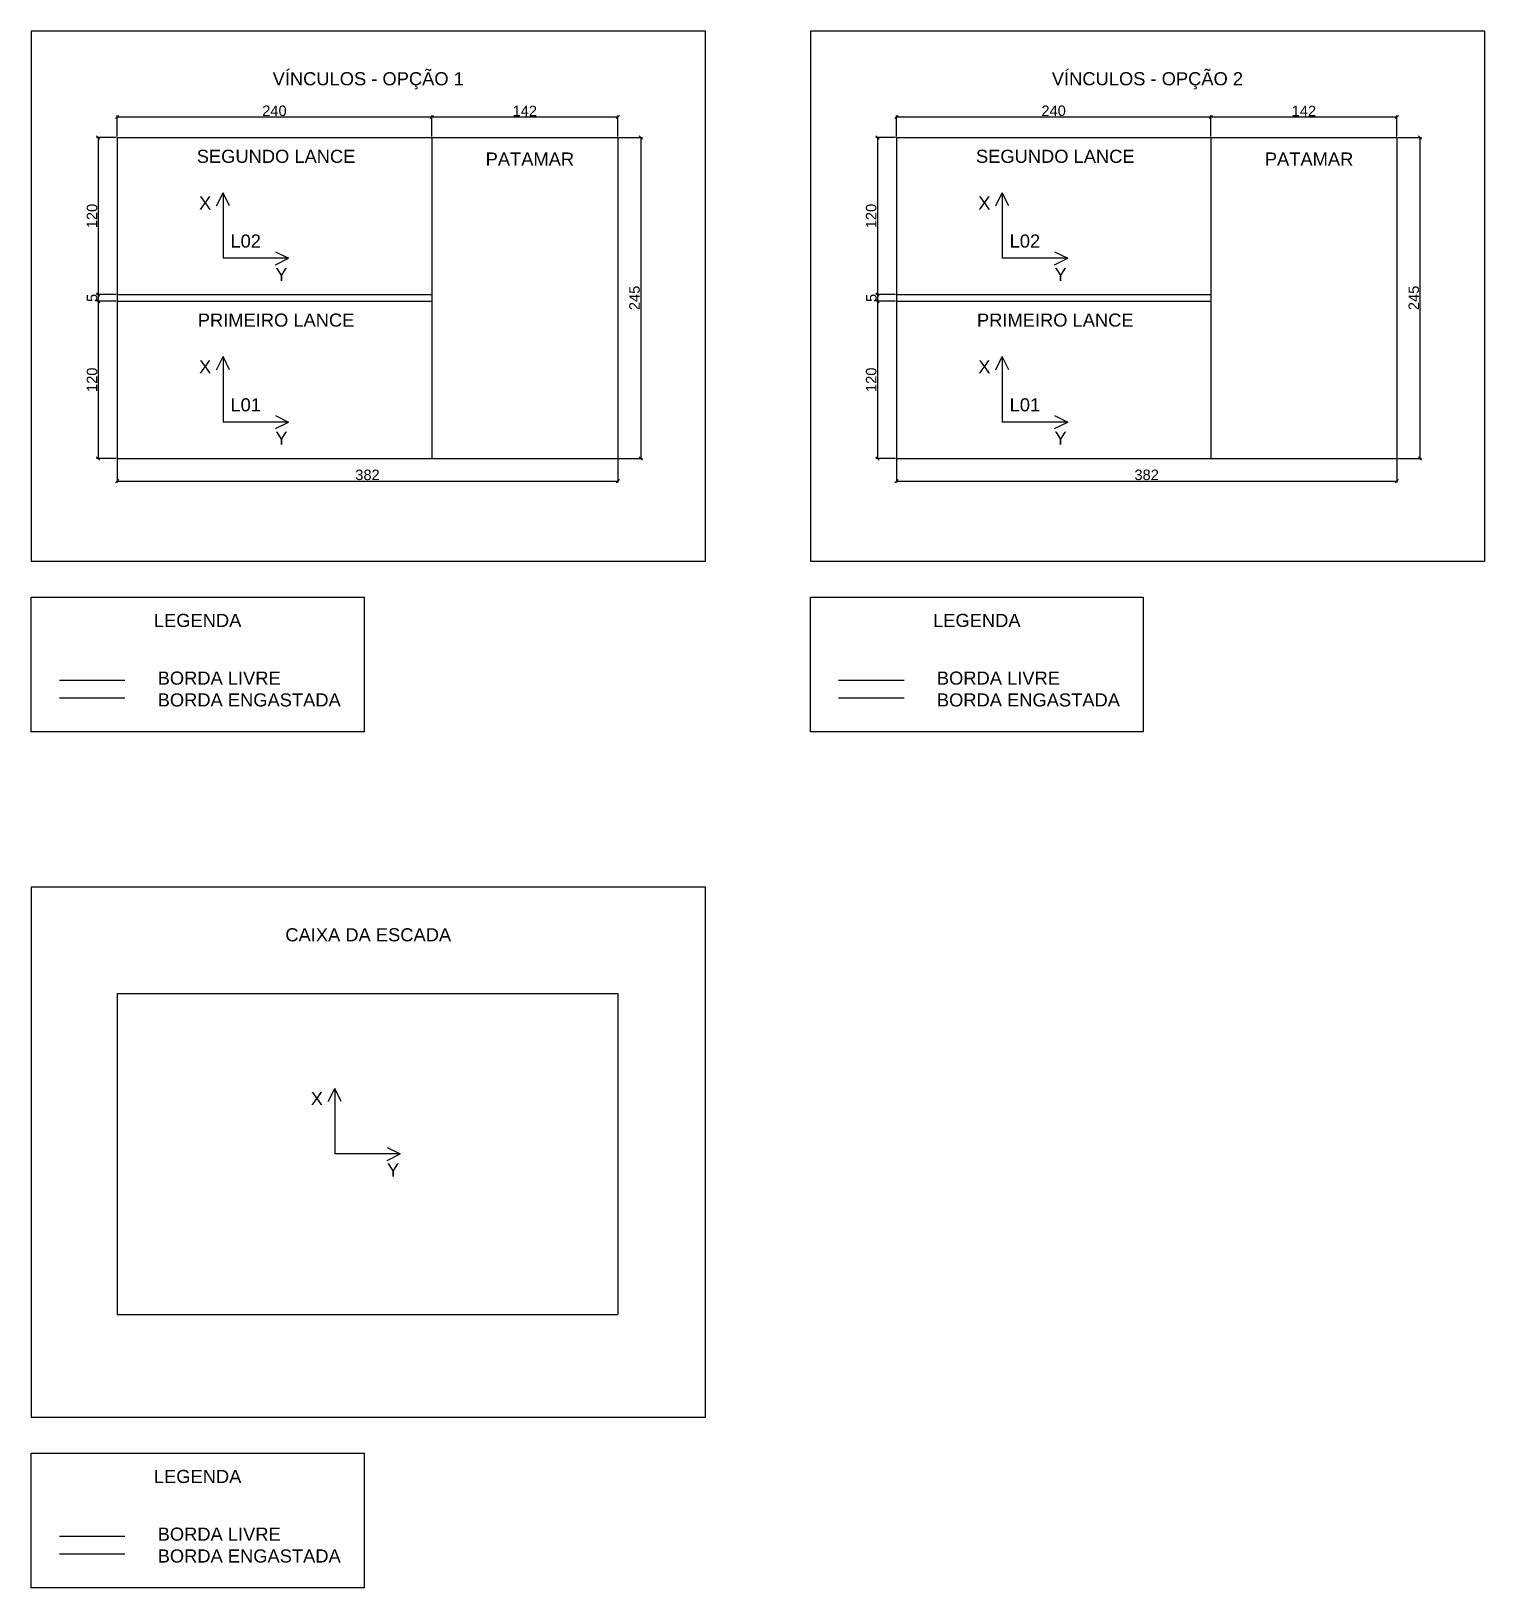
# Model space of a CAD drawing. Header units: millimetres. Extents: x 1050 to 3671, y 607 to 2550.
# Drawn here: x 2562 to 3671, y 1362 to 2550 of the extents above; entities that cross this region are included whole.
import ezdxf

# ---------------------------------------------------------------- set-up
doc = ezdxf.new("R2010")
doc.units = ezdxf.units.MM
doc.styles.get("Standard").update_dxf_attribs({"font": 'arial.ttf'})
doc.dimstyles.new('ISO-25', dxfattribs={"dimtxt": 8, "dimasz": 2.5, "dimexe": 1.25, "dimexo": 0.625, "dimtad": 1, "dimtxsty": 'Standard', "dimblk": 'OBLIQUE', "dimcen": 2.5, "dimclrd": 3, "dimclre": 3, "dimclrt": 256, "dimadec": 0, "dimazin": 0, "dimtfac": 1, "dimtmove": 0, "dimatfit": 3, "dimfxl": 1, "dimtfillclr": 2, "dimarcsym": 0})

# ---------------------------------------------------------------- blocks, each defined once
blk = doc.blocks.new('_Oblique')
at = {"color": 0, "linetype": 'ByBlock', "lineweight": -2}
blk.add_line((-0.5, -0.5), (0.5, 0.5), dxfattribs=at)
blk = doc.blocks.new('*D53')
at = {"color": 3, "lineweight": -2, "transparency": 16777216}
for p, q in [((2627.7, 2469.2), (2627.7, 2485.4)), ((2627.7, 2484.2), (2867.7, 2484.2)), ((2867.7, 2469.2), (2867.7, 2485.4))]:
    blk.add_line(p, q, dxfattribs=at)
at = {"layer": 'Defpoints', "color": 0, "transparency": 16777216}
for p in [(2867.7, 2484.2), (2627.7, 2468.6), (2867.7, 2468.6)]:
    blk.add_point(p, dxfattribs=at)
at = {"color": 3, "lineweight": -2, "transparency": 16777216, "xscale": 2.5, "yscale": 2.5, "zscale": 2.5, "rotation": 180}
blk.add_blockref('_Oblique', (2627.7, 2484.2), dxfattribs=at)
at = {"color": 3, "lineweight": -2, "transparency": 16777216, "xscale": 2.5, "yscale": 2.5, "zscale": 2.5}
blk.add_blockref('_Oblique', (2867.7, 2484.2), dxfattribs=at)
at = {"transparency": 16777216, "insert": (2747.7, 2488.9), "char_height": 8, "attachment_point": 5}
blk.add_mtext('240', dxfattribs=at)
blk = doc.blocks.new('*D54')
at = {"color": 3, "lineweight": -2, "transparency": 16777216}
for p, q in [((2867.7, 2469.2), (2867.7, 2485.4)), ((2867.7, 2484.2), (3009.7, 2484.2)), ((3009.7, 2469.2), (3009.7, 2485.4))]:
    blk.add_line(p, q, dxfattribs=at)
at = {"layer": 'Defpoints', "color": 0, "transparency": 16777216}
for p in [(3009.7, 2484.2), (2867.7, 2468.6), (3009.7, 2468.6)]:
    blk.add_point(p, dxfattribs=at)
at = {"color": 3, "lineweight": -2, "transparency": 16777216, "xscale": 2.5, "yscale": 2.5, "zscale": 2.5, "rotation": 180}
blk.add_blockref('_Oblique', (2867.7, 2484.2), dxfattribs=at)
at = {"color": 3, "lineweight": -2, "transparency": 16777216, "xscale": 2.5, "yscale": 2.5, "zscale": 2.5}
blk.add_blockref('_Oblique', (3009.7, 2484.2), dxfattribs=at)
at = {"transparency": 16777216, "insert": (2938.7, 2488.8), "char_height": 8, "attachment_point": 5}
blk.add_mtext('142', dxfattribs=at)
blk = doc.blocks.new('*D55')
at = {"color": 3, "lineweight": -2, "transparency": 16777216}
for p, q in [((3010.3, 2468.6), (3028.5, 2468.6)), ((3027.2, 2468.6), (3027.2, 2223.6)), ((3010.3, 2223.6), (3028.5, 2223.6))]:
    blk.add_line(p, q, dxfattribs=at)
at = {"layer": 'Defpoints', "color": 0, "transparency": 16777216}
for p in [(3009.7, 2468.6), (3009.7, 2223.6), (3027.2, 2223.6)]:
    blk.add_point(p, dxfattribs=at)
at = {"color": 3, "lineweight": -2, "transparency": 16777216, "xscale": 2.5, "yscale": 2.5, "zscale": 2.5}
for p, rotation in [((3027.2, 2468.6), 90), ((3027.2, 2223.6), 270)]:
    blk.add_blockref('_Oblique', p, dxfattribs=dict(at, rotation=rotation))
at = {"transparency": 16777216, "insert": (3022.5, 2346.1), "char_height": 8, "attachment_point": 5, "rotation": 90}
blk.add_mtext('245', dxfattribs=at)
blk = doc.blocks.new('*D56')
at = {"color": 3, "lineweight": -2, "transparency": 16777216}
for p, q in [((2627, 2468.6), (2611.9, 2468.6)), ((2613.2, 2468.6), (2613.2, 2348.6)), ((2627, 2348.6), (2611.9, 2348.6))]:
    blk.add_line(p, q, dxfattribs=at)
at = {"layer": 'Defpoints', "color": 0, "transparency": 16777216}
for p in [(2627.7, 2468.6), (2613.2, 2348.6), (2627.7, 2348.6)]:
    blk.add_point(p, dxfattribs=at)
at = {"color": 3, "lineweight": -2, "transparency": 16777216, "xscale": 2.5, "yscale": 2.5, "zscale": 2.5}
for p, rotation in [((2613.2, 2468.6), 90), ((2613.2, 2348.6), 270)]:
    blk.add_blockref('_Oblique', p, dxfattribs=dict(at, rotation=rotation))
at = {"transparency": 16777216, "insert": (2608.5, 2408.6), "char_height": 8, "attachment_point": 5, "rotation": 90}
blk.add_mtext('120', dxfattribs=at)
blk = doc.blocks.new('*D57')
at = {"color": 3, "lineweight": -2, "transparency": 16777216}
for p, q in [((2627, 2348.6), (2611.9, 2348.6)), ((2627, 2343.6), (2611.9, 2343.6)), ((2613.2, 2348.6), (2613.2, 2343.6))]:
    blk.add_line(p, q, dxfattribs=at)
at = {"layer": 'Defpoints', "color": 0, "transparency": 16777216}
for p in [(2613.2, 2343.6), (2627.7, 2348.6), (2627.7, 2343.6)]:
    blk.add_point(p, dxfattribs=at)
at = {"color": 3, "lineweight": -2, "transparency": 16777216, "xscale": 2.5, "yscale": 2.5, "zscale": 2.5}
for p, rotation in [((2613.2, 2348.6), 90), ((2613.2, 2343.6), 270)]:
    blk.add_blockref('_Oblique', p, dxfattribs=dict(at, rotation=rotation))
at = {"transparency": 16777216, "insert": (2608.5, 2346.1), "char_height": 8, "attachment_point": 5, "rotation": 90}
blk.add_mtext('5', dxfattribs=at)
blk = doc.blocks.new('*D58')
at = {"color": 3, "lineweight": -2, "transparency": 16777216}
for p, q in [((2627, 2343.6), (2611.9, 2343.6)), ((2613.2, 2343.6), (2613.2, 2223.6)), ((2627, 2223.6), (2611.9, 2223.6))]:
    blk.add_line(p, q, dxfattribs=at)
at = {"layer": 'Defpoints', "color": 0, "transparency": 16777216}
for p in [(2627.7, 2343.6), (2613.2, 2223.6), (2627.7, 2223.6)]:
    blk.add_point(p, dxfattribs=at)
at = {"color": 3, "lineweight": -2, "transparency": 16777216, "xscale": 2.5, "yscale": 2.5, "zscale": 2.5}
for p, rotation in [((2613.2, 2343.6), 90), ((2613.2, 2223.6), 270)]:
    blk.add_blockref('_Oblique', p, dxfattribs=dict(at, rotation=rotation))
at = {"transparency": 16777216, "insert": (2608.5, 2283.6), "char_height": 8, "attachment_point": 5, "rotation": 90}
blk.add_mtext('120', dxfattribs=at)
blk = doc.blocks.new('*D64')
at = {"color": 3, "lineweight": -2, "transparency": 16777216}
for p, q in [((3222.3, 2469.2), (3222.3, 2485.4)), ((3222.3, 2484.2), (3462.3, 2484.2)), ((3462.3, 2469.2), (3462.3, 2485.4))]:
    blk.add_line(p, q, dxfattribs=at)
at = {"layer": 'Defpoints', "color": 0, "transparency": 16777216}
for p in [(3462.3, 2484.2), (3222.3, 2468.6), (3462.3, 2468.6)]:
    blk.add_point(p, dxfattribs=at)
at = {"color": 3, "lineweight": -2, "transparency": 16777216, "xscale": 2.5, "yscale": 2.5, "zscale": 2.5, "rotation": 180}
blk.add_blockref('_Oblique', (3222.3, 2484.2), dxfattribs=at)
at = {"color": 3, "lineweight": -2, "transparency": 16777216, "xscale": 2.5, "yscale": 2.5, "zscale": 2.5}
blk.add_blockref('_Oblique', (3462.3, 2484.2), dxfattribs=at)
at = {"transparency": 16777216, "insert": (3342.3, 2488.9), "char_height": 8, "attachment_point": 5}
blk.add_mtext('240', dxfattribs=at)
blk = doc.blocks.new('*D59')
at = {"color": 3, "lineweight": -2, "transparency": 16777216}
for p, q in [((3462.3, 2469.2), (3462.3, 2485.4)), ((3462.3, 2484.2), (3604.3, 2484.2)), ((3604.3, 2469.2), (3604.3, 2485.4))]:
    blk.add_line(p, q, dxfattribs=at)
at = {"layer": 'Defpoints', "color": 0, "transparency": 16777216}
for p in [(3604.3, 2484.2), (3462.3, 2468.6), (3604.3, 2468.6)]:
    blk.add_point(p, dxfattribs=at)
at = {"color": 3, "lineweight": -2, "transparency": 16777216, "xscale": 2.5, "yscale": 2.5, "zscale": 2.5, "rotation": 180}
blk.add_blockref('_Oblique', (3462.3, 2484.2), dxfattribs=at)
at = {"color": 3, "lineweight": -2, "transparency": 16777216, "xscale": 2.5, "yscale": 2.5, "zscale": 2.5}
blk.add_blockref('_Oblique', (3604.3, 2484.2), dxfattribs=at)
at = {"transparency": 16777216, "insert": (3533.3, 2488.8), "char_height": 8, "attachment_point": 5}
blk.add_mtext('142', dxfattribs=at)
blk = doc.blocks.new('*D60')
at = {"color": 3, "lineweight": -2, "transparency": 16777216}
for p, q in [((3605, 2468.6), (3623.1, 2468.6)), ((3621.9, 2468.6), (3621.9, 2223.6)), ((3605, 2223.6), (3623.1, 2223.6))]:
    blk.add_line(p, q, dxfattribs=at)
at = {"layer": 'Defpoints', "color": 0, "transparency": 16777216}
for p in [(3604.3, 2468.6), (3604.3, 2223.6), (3621.9, 2223.6)]:
    blk.add_point(p, dxfattribs=at)
at = {"color": 3, "lineweight": -2, "transparency": 16777216, "xscale": 2.5, "yscale": 2.5, "zscale": 2.5}
for p, rotation in [((3621.9, 2468.6), 90), ((3621.9, 2223.6), 270)]:
    blk.add_blockref('_Oblique', p, dxfattribs=dict(at, rotation=rotation))
at = {"transparency": 16777216, "insert": (3617.2, 2346.1), "char_height": 8, "attachment_point": 5, "rotation": 90}
blk.add_mtext('245', dxfattribs=at)
blk = doc.blocks.new('*D61')
at = {"color": 3, "lineweight": -2, "transparency": 16777216}
for p, q in [((3221.7, 2468.6), (3206.6, 2468.6)), ((3207.9, 2468.6), (3207.9, 2348.6)), ((3221.7, 2348.6), (3206.6, 2348.6))]:
    blk.add_line(p, q, dxfattribs=at)
at = {"layer": 'Defpoints', "color": 0, "transparency": 16777216}
for p in [(3222.3, 2468.6), (3207.9, 2348.6), (3222.3, 2348.6)]:
    blk.add_point(p, dxfattribs=at)
at = {"color": 3, "lineweight": -2, "transparency": 16777216, "xscale": 2.5, "yscale": 2.5, "zscale": 2.5}
for p, rotation in [((3207.9, 2468.6), 90), ((3207.9, 2348.6), 270)]:
    blk.add_blockref('_Oblique', p, dxfattribs=dict(at, rotation=rotation))
at = {"transparency": 16777216, "insert": (3203.1, 2408.6), "char_height": 8, "attachment_point": 5, "rotation": 90}
blk.add_mtext('120', dxfattribs=at)
blk = doc.blocks.new('*D62')
at = {"color": 3, "lineweight": -2, "transparency": 16777216}
for p, q in [((3221.7, 2348.6), (3206.6, 2348.6)), ((3221.7, 2343.6), (3206.6, 2343.6)), ((3207.9, 2348.6), (3207.9, 2343.6))]:
    blk.add_line(p, q, dxfattribs=at)
at = {"layer": 'Defpoints', "color": 0, "transparency": 16777216}
for p in [(3207.9, 2343.6), (3222.3, 2348.6), (3222.3, 2343.6)]:
    blk.add_point(p, dxfattribs=at)
at = {"color": 3, "lineweight": -2, "transparency": 16777216, "xscale": 2.5, "yscale": 2.5, "zscale": 2.5}
for p, rotation in [((3207.9, 2348.6), 90), ((3207.9, 2343.6), 270)]:
    blk.add_blockref('_Oblique', p, dxfattribs=dict(at, rotation=rotation))
at = {"transparency": 16777216, "insert": (3203.2, 2346.1), "char_height": 8, "attachment_point": 5, "rotation": 90}
blk.add_mtext('5', dxfattribs=at)
blk = doc.blocks.new('*D63')
at = {"color": 3, "lineweight": -2, "transparency": 16777216}
for p, q in [((3221.7, 2343.6), (3206.6, 2343.6)), ((3207.9, 2343.6), (3207.9, 2223.6)), ((3221.7, 2223.6), (3206.6, 2223.6))]:
    blk.add_line(p, q, dxfattribs=at)
at = {"layer": 'Defpoints', "color": 0, "transparency": 16777216}
for p in [(3222.3, 2343.6), (3207.9, 2223.6), (3222.3, 2223.6)]:
    blk.add_point(p, dxfattribs=at)
at = {"color": 3, "lineweight": -2, "transparency": 16777216, "xscale": 2.5, "yscale": 2.5, "zscale": 2.5}
for p, rotation in [((3207.9, 2343.6), 90), ((3207.9, 2223.6), 270)]:
    blk.add_blockref('_Oblique', p, dxfattribs=dict(at, rotation=rotation))
at = {"transparency": 16777216, "insert": (3203.1, 2283.6), "char_height": 8, "attachment_point": 5, "rotation": 90}
blk.add_mtext('120', dxfattribs=at)
blk = doc.blocks.new('*D78')
at = {"color": 3, "lineweight": -2, "transparency": 16777216}
for p, q in [((3222.3, 2223), (3222.3, 2205.1)), ((3604.3, 2223), (3604.3, 2205.1)), ((3222.3, 2206.3), (3604.3, 2206.3))]:
    blk.add_line(p, q, dxfattribs=at)
at = {"layer": 'Defpoints', "color": 0, "transparency": 16777216}
for p in [(3222.3, 2223.6), (3604.3, 2223.6), (3604.3, 2206.3)]:
    blk.add_point(p, dxfattribs=at)
at = {"color": 3, "lineweight": -2, "transparency": 16777216, "xscale": 2.5, "yscale": 2.5, "zscale": 2.5, "rotation": 180}
blk.add_blockref('_Oblique', (3222.3, 2206.3), dxfattribs=at)
at = {"color": 3, "lineweight": -2, "transparency": 16777216, "xscale": 2.5, "yscale": 2.5, "zscale": 2.5}
blk.add_blockref('_Oblique', (3604.3, 2206.3), dxfattribs=at)
at = {"transparency": 16777216, "insert": (3413.3, 2211), "char_height": 8, "attachment_point": 5}
blk.add_mtext('382', dxfattribs=at)
blk = doc.blocks.new('*D79')
at = {"color": 3, "lineweight": -2, "transparency": 16777216}
for p, q in [((2627.7, 2223), (2627.7, 2205.1)), ((3009.7, 2223), (3009.7, 2205.1)), ((2627.7, 2206.3), (3009.7, 2206.3))]:
    blk.add_line(p, q, dxfattribs=at)
at = {"layer": 'Defpoints', "color": 0, "transparency": 16777216}
for p in [(2627.7, 2223.6), (3009.7, 2223.6), (3009.7, 2206.3)]:
    blk.add_point(p, dxfattribs=at)
at = {"color": 3, "lineweight": -2, "transparency": 16777216, "xscale": 2.5, "yscale": 2.5, "zscale": 2.5, "rotation": 180}
blk.add_blockref('_Oblique', (2627.7, 2206.3), dxfattribs=at)
at = {"color": 3, "lineweight": -2, "transparency": 16777216, "xscale": 2.5, "yscale": 2.5, "zscale": 2.5}
blk.add_blockref('_Oblique', (3009.7, 2206.3), dxfattribs=at)
at = {"transparency": 16777216, "insert": (2818.7, 2211), "char_height": 8, "attachment_point": 5}
blk.add_mtext('382', dxfattribs=at)

msp = doc.modelspace()

# ---------------------------------------------------------------- linework, layer by layer
for p, q in [((3076.746, 2549.723), (2561.992, 2549.723)), ((2561.992, 2549.723), (2561.992, 2145.179)), ((3076.746, 2145.179), (3076.746, 2549.723)), ((3671.405, 2549.723), (3156.651, 2549.723)), ((3156.651, 2549.723), (3156.651, 2145.179)), ((3671.405, 2145.179), (3671.405, 2549.723)), ((2627.67, 2468.609), (2867.67, 2468.609)), ((2627.67, 2468.609), (2627.67, 2223.609)), ((2867.67, 2468.609), (3009.67, 2468.609)), ((2867.67, 2468.609), (2867.67, 2223.609)), ((3009.67, 2468.609), (3009.67, 2223.609)), ((3222.329, 2468.609), (3462.329, 2468.609)), ((3222.329, 2468.609), (3222.329, 2223.609)), ((3462.329, 2468.609), (3604.329, 2468.609)), ((3462.329, 2468.609), (3462.329, 2223.609)), ((3604.329, 2468.609), (3604.329, 2223.609)), ((2703.431, 2416.311), (2708.431, 2426.311)), ((2708.431, 2426.311), (2708.431, 2376.311)), ((2713.431, 2416.311), (2708.431, 2426.311)), ((3298.09, 2416.311), (3303.09, 2426.311)), ((3303.09, 2426.311), (3303.09, 2376.311)), ((3308.09, 2416.311), (3303.09, 2426.311)), ((2748.431, 2381.311), (2758.431, 2376.311)), ((3343.09, 2381.311), (3353.09, 2376.311)), ((2758.431, 2376.311), (2708.431, 2376.311)), ((2748.431, 2371.311), (2758.431, 2376.311)), ((3353.09, 2376.311), (3303.09, 2376.311)), ((3343.09, 2371.311), (3353.09, 2376.311)), ((2627.67, 2348.609), (2867.67, 2348.609)), ((2627.67, 2343.609), (2867.67, 2343.609)), ((3222.329, 2348.609), (3462.329, 2348.609)), ((3222.329, 2343.609), (3462.329, 2343.609)), ((2703.431, 2291.311), (2708.431, 2301.311)), ((2708.431, 2301.311), (2708.431, 2251.311)), ((2713.431, 2291.311), (2708.431, 2301.311)), ((3298.09, 2291.311), (3303.09, 2301.311)), ((3303.09, 2301.311), (3303.09, 2251.311)), ((3308.09, 2291.311), (3303.09, 2301.311)), ((2758.431, 2251.311), (2708.431, 2251.311)), ((2748.431, 2256.311), (2758.431, 2251.311)), ((2748.431, 2246.311), (2758.431, 2251.311)), ((3353.09, 2251.311), (3303.09, 2251.311)), ((3343.09, 2256.311), (3353.09, 2251.311)), ((3343.09, 2246.311), (3353.09, 2251.311)), ((2627.67, 2223.609), (3009.67, 2223.609)), ((3222.329, 2223.609), (3604.329, 2223.609)), ((2561.992, 2145.179), (3076.746, 2145.179)), ((3156.651, 2145.179), (3671.405, 2145.179)), ((2633.553, 2054.116), (2583.553, 2054.116)), ((3228.212, 2054.116), (3178.212, 2054.116)), ((2633.553, 2040.52), (2583.553, 2040.52)), ((3228.212, 2040.52), (3178.212, 2040.52)), ((3076.746, 1896.327), (2561.992, 1896.327)), ((2561.992, 1896.327), (2561.992, 1491.784)), ((3076.746, 1491.784), (3076.746, 1896.327)), ((2627.67, 1815.213), (2867.67, 1815.213)), ((2627.67, 1815.213), (2627.67, 1570.213)), ((2867.67, 1815.213), (3009.67, 1815.213)), ((3009.67, 1815.213), (3009.67, 1570.213)), ((2788.67, 1732.713), (2793.67, 1742.713)), ((2793.67, 1742.713), (2793.67, 1692.713)), ((2798.67, 1732.713), (2793.67, 1742.713)), ((2843.67, 1692.713), (2793.67, 1692.713)), ((2833.67, 1697.713), (2843.67, 1692.713)), ((2833.67, 1687.713), (2843.67, 1692.713)), ((2627.67, 1570.213), (3009.67, 1570.213)), ((2561.992, 1491.784), (3076.746, 1491.784)), ((2633.553, 1400.72), (2583.553, 1400.72)), ((2633.553, 1387.124), (2583.553, 1387.124))]:
    msp.add_line(p, q)
for points in [[(2561.992, 2117.773), (2816.097, 2117.773), (2816.097, 2014.904), (2561.992, 2014.904)], [(3156.651, 2117.773), (3410.757, 2117.773), (3410.757, 2014.904), (3156.651, 2014.904)], [(2561.992, 1464.378), (2816.097, 1464.378), (2816.097, 1361.509), (2561.992, 1361.509)]]:
    msp.add_lwpolyline(points, close=True)

# ---------------------------------------------------------------- texts
at = {"char_height": 10, "attachment_point": 1}
for s, width, heights, insert in [('\\pxqc;VÍNCULOS - OPÇÃO 1', 380.40965, [22.167], (2629.042, 2518.388)), ('\\pxqc;VÍNCULOS - OPÇÃO 2', 380.40965, [22.167], (3223.701, 2518.388)), ('\\pxqc;SEGUNDO LANCE', 211.82163, [13.797], (2643.002, 2459.174)), ('\\pxqc;PATAMAR', 109.21573, [24.26], (2888, 2457.088)), ('\\pxqc;SEGUNDO LANCE', 211.82163, [13.797], (3237.661, 2459.174)), ('\\pxqc;PATAMAR', 109.21573, [24.26], (3482.659, 2457.088)), ('\\pxqc;X', 22.12603, [13.797], (2683.73, 2423.54)), ('\\pxqc;X', 22.12603, [13.797], (3278.389, 2423.54)), ('\\pxqc;L02', 22.12603, [13.797], (2714.658, 2394.503)), ('\\pxqc;L02', 22.12603, [13.797], (3309.317, 2394.503)), ('\\pxqc;Y', 22.12603, [13.797], (2741.92, 2369.047)), ('\\pxqc;Y', 22.12603, [13.797], (3336.579, 2369.047)), ('\\pxqc;PRIMEIRO LANCE', 211.82163, [13.797], (2643.002, 2334.174)), ('\\pxqc;PRIMEIRO LANCE', 211.82163, [13.797], (3237.661, 2334.174)), ('\\pxqc;X', 22.12603, [13.797], (2683.73, 2298.54)), ('\\pxqc;X', 22.12603, [13.797], (3278.389, 2298.54)), ('\\pxqc;L01', 22.12603, [13.797], (2714.658, 2269.503)), ('\\pxqc;L01', 22.12603, [13.797], (3309.317, 2269.503)), ('\\pxqc;Y', 22.12603, [13.797], (2741.92, 2244.047)), ('\\pxqc;Y', 22.12603, [13.797], (3336.579, 2244.047)), ('\\pxqc;LEGENDA', 254.10543, [13.797], (2561.992, 2104.946)), ('\\pxqc;LEGENDA', 254.10543, [13.797], (3156.651, 2104.946)), ('\\pxql;BORDA LIVRE\\PBORDA ENGASTADA', 155.38196, [67.1], (2658.553, 2060.914)), ('\\pxql;BORDA LIVRE\\PBORDA ENGASTADA', 155.38196, [67.1], (3253.212, 2060.914)), ('\\pxqc;CAIXA DA ESCADA', 380.40965, [22.167], (2629.042, 1864.992)), ('\\pxqc;X', 22.12603, [13.797], (2768.969, 1739.942)), ('\\pxqc;Y', 22.12603, [13.797], (2827.159, 1685.45)), ('\\pxqc;LEGENDA', 254.10543, [13.797], (2561.992, 1451.55)), ('\\pxql;BORDA LIVRE\\PBORDA ENGASTADA', 155.38196, [67.1], (2658.553, 1407.518))]:
    msp.add_mtext_dynamic_manual_height_columns(s, width=width, gutter_width=12.5, heights=heights, dxfattribs=dict(at, insert=insert))

# ---------------------------------------------------------------- dimensions: what is measured, and where the dimension line sits
for base, p1, p2, picture, middle in [((2867.67, 2484.156), (2627.67, 2468.609), (2867.67, 2468.609), '*D53', (2747.67, 2488.866)), ((3009.67, 2484.156), (2867.67, 2468.609), (3009.67, 2468.609), '*D54', (2938.67, 2488.797)), ((3462.329, 2484.156), (3222.329, 2468.609), (3462.329, 2468.609), '*D64', (3342.329, 2488.866)), ((3604.329, 2484.156), (3462.329, 2468.609), (3604.329, 2468.609), '*D59', (3533.329, 2488.797)), ((3009.67, 2206.311), (2627.67, 2223.609), (3009.67, 2223.609), '*D79', (2818.67, 2211.023)), ((3604.329, 2206.311), (3222.329, 2223.609), (3604.329, 2223.609), '*D78', (3413.329, 2211.023))]:
    dim = msp.add_linear_dim(base=base, p1=p1, p2=p2, dimstyle='ISO-25')
    dim.commit()
    dim.dimension.update_dxf_attribs({"geometry": picture, "text_midpoint": middle})
for base, p1, p2, picture, middle in [((2613.195, 2348.609), (2627.67, 2468.609), (2627.67, 2348.609), '*D56', (2608.486, 2408.609)), ((3027.207, 2223.609), (3009.67, 2468.609), (3009.67, 2223.609), '*D55', (3022.497, 2346.109)), ((3207.854, 2348.609), (3222.329, 2468.609), (3222.329, 2348.609), '*D61', (3203.145, 2408.609)), ((3621.866, 2223.609), (3604.329, 2468.609), (3604.329, 2223.609), '*D60', (3617.156, 2346.109)), ((2613.195, 2223.609), (2627.67, 2343.609), (2627.67, 2223.609), '*D58', (2608.486, 2283.609)), ((3207.854, 2223.609), (3222.329, 2343.609), (3222.329, 2223.609), '*D63', (3203.145, 2283.609))]:
    dim = msp.add_linear_dim(base=base, p1=p1, p2=p2, angle=90, dimstyle='ISO-25')
    dim.commit()
    dim.dimension.update_dxf_attribs({"geometry": picture, "text_midpoint": middle})
for base, p1, p2, picture, middle in [((2613.195, 2343.609), (2627.67, 2348.609), (2627.67, 2343.609), '*D57', (2613.195, 2346.109)), ((3207.854, 2343.609), (3222.329, 2348.609), (3222.329, 2343.609), '*D62', (3207.854, 2346.109))]:
    dim = msp.add_linear_dim(base=base, p1=p1, p2=p2, angle=90, dimstyle='ISO-25')
    dim.commit()
    dim.dimension.update_dxf_attribs({"geometry": picture, "text_midpoint": middle, "dimtype": 160})

doc.saveas('drawing.dxf')
